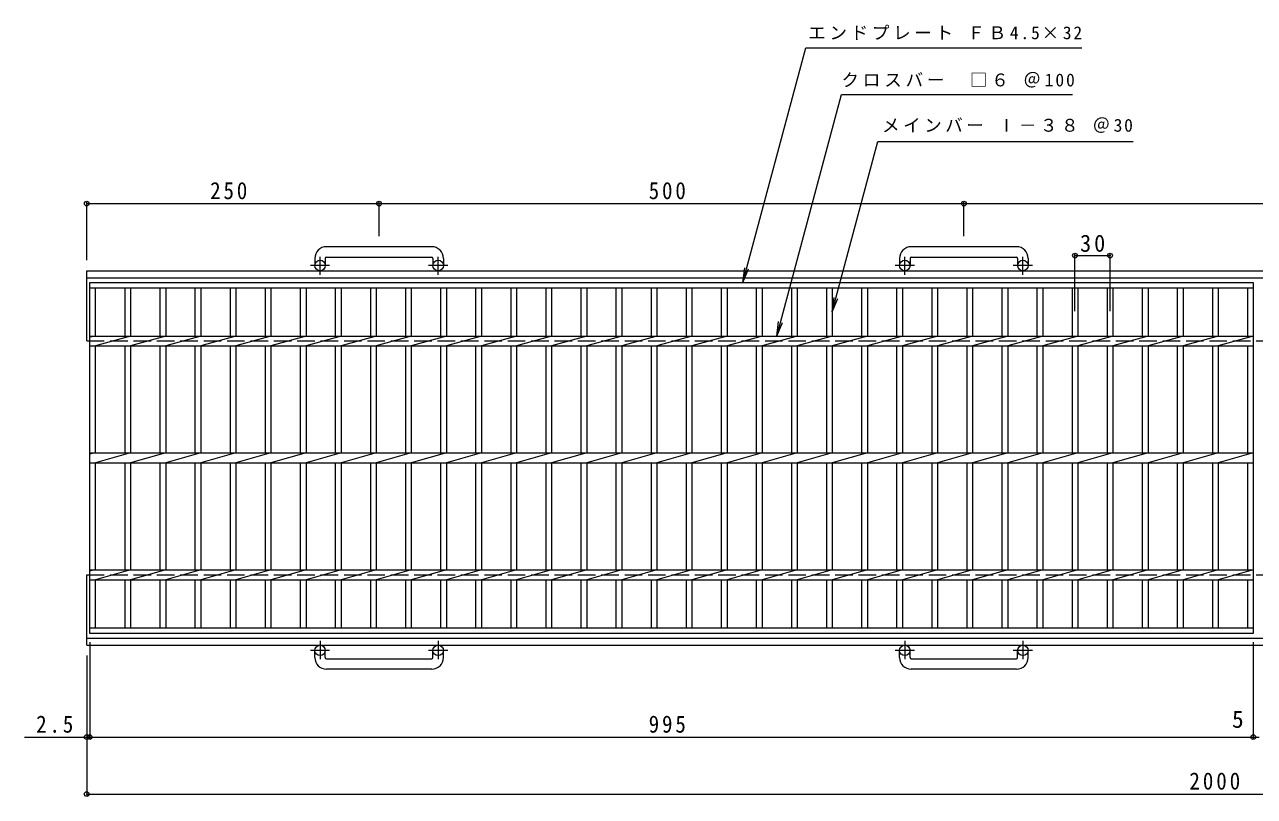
# Model space of a CAD drawing. Units: millimetres, scale not verified. Extents: x -869 to 879, y -687 to 603.
# Drawn here: x -869 to 183, y -57 to 603 of the extents above; entities that cross this region are included whole.
import ezdxf
from ezdxf.enums import TextEntityAlignment as Align

# ---------------------------------------------------------------- set-up
doc = ezdxf.new("R2010")
doc.units = ezdxf.units.MM
doc.header["$LTSCALE"] = 5
doc.header["$PDMODE"] = 32
doc.header["$PDSIZE"] = 4
doc.linetypes.add('CHAIN1', pattern=[8, 5, -1, 1, -1])
doc.linetypes.add('DASHED3', pattern=[4, 3, -1])
for name, color, linetype, lineweight in [('A-1_ピット', 2, 'Continuous', 9), ('A-2_蓋', 3, 'Continuous', 9), ('A-4_寸法', 7, 'Continuous', 9)]:
    doc.layers.add(name, color=color, linetype=linetype, lineweight=lineweight)
doc.styles.add('ＭＳ ゴシック', font='')
doc.styles.get('ＭＳ ゴシック').set_extended_font_data('MS Gothic')

msp = doc.modelspace()

# ---------------------------------------------------------------- linework, layer by layer
at = {"layer": 'A-1_ピット'}
for p, q in [((-520.732, 413.273), (-610.731, 413.273)), ((-20.731, 413.273), (-110.731, 413.273)), ((-620.731, 403.274), (-620.731, 397.173)), ((-611.732, 403.274), (-611.732, 397.173)), ((-610.731, 404.273), (-520.732, 404.273)), ((-519.732, 403.274), (-519.732, 397.173)), ((-510.732, 403.274), (-510.732, 397.173)), ((-120.731, 403.274), (-120.731, 397.173)), ((-111.731, 403.274), (-111.731, 397.173)), ((-110.732, 404.273), (-20.731, 404.273)), ((-19.731, 403.274), (-19.731, 397.173)), ((-10.731, 403.274), (-10.731, 397.173)), ((-815.732, 392.674), (357.824, 392.674)), ((-815.732, 332.673), (-815.732, 392.674)), ((-815.732, 386.673), (357.824, 386.673)), ((-815.732, 72.673), (-815.732, 132.673)), ((-815.732, 78.673), (357.824, 78.673)), ((-815.732, 72.673), (357.824, 72.673)), ((-620.731, 62.072), (-620.731, 68.173)), ((-611.732, 62.072), (-611.732, 68.173)), ((-519.732, 62.072), (-519.732, 68.173)), ((-510.732, 62.072), (-510.732, 68.173)), ((-120.731, 62.072), (-120.731, 68.173)), ((-111.731, 62.072), (-111.731, 68.173)), ((-19.731, 62.072), (-19.731, 68.173)), ((-10.731, 62.072), (-10.731, 68.173)), ((-610.731, 61.073), (-520.732, 61.073)), ((-110.732, 61.073), (-20.731, 61.073)), ((-520.732, 52.072), (-610.731, 52.072)), ((-20.731, 52.072), (-110.731, 52.072))]:
    msp.add_line(p, q, dxfattribs=at)
at = {"layer": 'A-1_ピット', "linetype": 'CHAIN1'}
for p, q in [((-616.232, 389.065), (-616.232, 404.664)), ((-515.231, 389.065), (-515.231, 404.664)), ((-116.231, 389.065), (-116.231, 404.664)), ((-15.232, 389.065), (-15.232, 404.664)), ((-608.068, 397.173), (-624.476, 397.173)), ((-507.068, 397.173), (-523.475, 397.173)), ((-108.069, 397.173), (-124.476, 397.173)), ((-7.068, 397.173), (-23.476, 397.173)), ((-616.232, 76.28), (-616.232, 60.683)), ((-515.231, 76.28), (-515.231, 60.683)), ((-116.231, 76.28), (-116.231, 60.683)), ((-15.232, 76.28), (-15.232, 60.683)), ((-608.068, 68.173), (-624.476, 68.173)), ((-507.068, 68.173), (-523.475, 68.173)), ((-108.069, 68.173), (-124.476, 68.173)), ((-7.068, 68.173), (-23.476, 68.173))]:
    msp.add_line(p, q, dxfattribs=at)
at = {"layer": 'A-1_ピット', "linetype": 'DASHED3'}
for p, q in [((-815.732, 332.673), (357.824, 332.673)), ((-815.732, 132.673), (357.824, 132.673))]:
    msp.add_line(p, q, dxfattribs=at)
at = {"layer": 'A-1_ピット'}
for centre in [(-616.232, 397.173), (-515.231, 397.173), (-116.231, 397.173), (-15.232, 397.173), (-616.232, 68.173), (-515.231, 68.173), (-116.231, 68.173), (-15.232, 68.173)]:
    msp.add_circle(centre, 4.5, dxfattribs=at)
for centre, radius, start, end in [((-610.731, 403.274), 10, 90, 180), ((-520.732, 403.274), 10, 0, 90), ((-110.731, 403.274), 10, 90, 180), ((-20.731, 403.274), 10, 0, 90), ((-610.731, 403.274), 1, 90, 180), ((-520.732, 403.274), 1, 0, 90), ((-110.732, 403.274), 1, 90, 180), ((-20.731, 403.274), 1, 0, 90), ((-610.731, 62.072), 10, 180, 270), ((-610.731, 62.072), 1, 180, 270), ((-520.732, 62.072), 10, 270, 0), ((-520.732, 62.072), 1, 270, 0), ((-110.731, 62.072), 10, 180, 270), ((-110.732, 62.072), 1, 180, 270), ((-20.731, 62.072), 10, 270, 0), ((-20.731, 62.072), 1, 270, 0)]:
    msp.add_arc(centre, radius, start, end, dxfattribs=at)
at = {"layer": 'A-2_蓋'}
for p, q in [((-813.232, 382.674), (181.769, 382.674)), ((-813.232, 82.674), (-813.232, 382.674)), ((181.769, 382.674), (181.769, 82.674)), ((-813.232, 378.174), (181.769, 378.174)), ((-808.231, 336.913), (-808.231, 378.174)), ((-783.231, 378.174), (-783.231, 336.913)), ((-778.232, 378.174), (-778.232, 336.913)), ((-753.231, 378.174), (-753.231, 336.913)), ((-748.231, 378.174), (-748.231, 336.913)), ((-723.232, 378.174), (-723.232, 336.913)), ((-718.231, 378.174), (-718.231, 336.913)), ((-693.231, 378.174), (-693.231, 336.913)), ((-688.232, 378.174), (-688.232, 336.913)), ((-663.231, 378.174), (-663.231, 336.913)), ((-658.231, 378.174), (-658.231, 336.913)), ((-633.231, 378.174), (-633.231, 336.913)), ((-628.232, 378.174), (-628.232, 336.913)), ((-603.231, 378.174), (-603.231, 336.913)), ((-598.232, 378.174), (-598.232, 336.913)), ((-573.231, 378.174), (-573.231, 336.913)), ((-568.232, 378.174), (-568.232, 336.913)), ((-543.231, 378.174), (-543.231, 336.913)), ((-538.232, 378.174), (-538.232, 336.913)), ((-513.231, 378.174), (-513.231, 336.913)), ((-508.231, 378.174), (-508.231, 336.913)), ((-483.232, 378.174), (-483.232, 336.913)), ((-478.231, 378.174), (-478.231, 336.913)), ((-453.231, 378.174), (-453.231, 336.913)), ((-448.232, 378.174), (-448.232, 336.913)), ((-423.231, 378.174), (-423.231, 336.913)), ((-418.231, 378.174), (-418.231, 336.913)), ((-393.231, 378.174), (-393.231, 336.913)), ((-388.231, 378.174), (-388.231, 336.913)), ((-363.231, 378.174), (-363.231, 336.913)), ((-358.232, 378.174), (-358.232, 336.913)), ((-333.231, 378.174), (-333.231, 336.913)), ((-328.232, 378.174), (-328.232, 336.913)), ((-303.231, 378.174), (-303.231, 336.913)), ((-298.232, 378.174), (-298.232, 336.913)), ((-273.231, 378.174), (-273.231, 336.913)), ((-268.231, 378.174), (-268.231, 336.913)), ((-243.231, 378.174), (-243.231, 336.913)), ((-238.231, 378.174), (-238.231, 336.913)), ((-213.231, 378.174), (-213.231, 336.913)), ((-208.231, 378.174), (-208.231, 336.913)), ((-183.231, 378.174), (-183.231, 336.913)), ((-178.231, 378.174), (-178.231, 336.913)), ((-153.231, 378.174), (-153.231, 336.913)), ((-148.231, 378.174), (-148.231, 336.913)), ((-123.231, 378.174), (-123.231, 336.913)), ((-118.232, 378.174), (-118.232, 336.913)), ((-93.231, 378.174), (-93.231, 336.913)), ((-88.231, 378.174), (-88.231, 336.913)), ((-63.231, 378.174), (-63.231, 336.913)), ((-58.231, 378.174), (-58.231, 336.913)), ((-33.231, 378.174), (-33.231, 336.913)), ((-28.231, 378.174), (-28.231, 336.913)), ((-3.231, 378.174), (-3.231, 336.913)), ((1.768, 378.174), (1.768, 336.913)), ((26.769, 378.174), (26.769, 336.913)), ((31.769, 378.174), (31.769, 336.913)), ((56.769, 378.174), (56.769, 336.913)), ((61.769, 378.174), (61.769, 336.913)), ((86.77, 378.174), (86.77, 336.913)), ((91.769, 378.174), (91.769, 336.913)), ((116.769, 378.174), (116.769, 336.913)), ((121.768, 378.174), (121.768, 336.913)), ((146.769, 378.174), (146.769, 336.913)), ((151.769, 378.174), (151.769, 336.913)), ((176.769, 378.174), (176.769, 336.913)), ((-813.232, 336.913), (181.769, 336.913)), ((-808.231, 336.913), (-813.232, 335.913)), ((-778.232, 336.913), (-808.231, 328.434)), ((-748.231, 336.913), (-778.232, 328.434)), ((-718.231, 336.913), (-748.231, 328.434)), ((-688.232, 336.913), (-718.231, 328.434)), ((-658.231, 336.913), (-688.232, 328.434)), ((-628.232, 336.913), (-658.231, 328.434)), ((-598.231, 336.913), (-628.232, 328.434)), ((-568.231, 336.913), (-598.232, 328.434)), ((-538.232, 336.913), (-568.232, 328.434)), ((-508.231, 336.913), (-538.232, 328.434)), ((-478.231, 336.913), (-508.231, 328.434)), ((-448.232, 336.913), (-478.231, 328.434)), ((-418.231, 336.913), (-448.232, 328.434)), ((-388.231, 336.913), (-418.231, 328.434)), ((-358.231, 336.913), (-388.231, 328.434)), ((-328.231, 336.913), (-358.232, 328.434)), ((-298.232, 336.913), (-328.232, 328.434)), ((-268.231, 336.913), (-298.232, 328.434)), ((-238.231, 336.913), (-268.231, 328.434)), ((-208.231, 336.913), (-238.231, 328.434)), ((-178.231, 336.913), (-208.231, 328.434)), ((-148.231, 336.913), (-178.231, 328.434)), ((-118.231, 336.913), (-148.231, 328.434)), ((-88.231, 336.913), (-118.232, 328.434)), ((-58.231, 336.913), (-88.231, 328.434)), ((-28.231, 336.913), (-58.231, 328.434)), ((1.769, 336.913), (-28.231, 328.434)), ((31.769, 336.913), (1.768, 328.434)), ((61.769, 336.913), (31.769, 328.434)), ((91.769, 336.913), (61.769, 328.434)), ((121.769, 336.913), (91.769, 328.434)), ((151.769, 336.913), (121.768, 328.434)), ((181.769, 336.913), (151.769, 328.434)), ((-813.232, 328.434), (181.769, 328.434)), ((-808.231, 236.914), (-808.231, 328.434)), ((-783.231, 328.434), (-783.231, 236.914)), ((-778.232, 328.434), (-778.232, 236.914)), ((-753.231, 328.434), (-753.231, 236.914)), ((-748.231, 328.434), (-748.231, 236.914)), ((-723.232, 328.434), (-723.232, 236.914)), ((-718.231, 328.434), (-718.231, 236.914)), ((-693.231, 328.434), (-693.231, 236.914)), ((-688.232, 328.434), (-688.232, 236.914)), ((-663.231, 328.434), (-663.231, 236.914)), ((-658.231, 328.434), (-658.231, 236.914)), ((-633.231, 328.434), (-633.231, 236.914)), ((-628.232, 328.434), (-628.232, 236.914)), ((-603.231, 328.434), (-603.231, 236.914)), ((-598.232, 328.434), (-598.232, 236.914)), ((-573.231, 328.434), (-573.231, 236.914)), ((-568.232, 328.434), (-568.232, 236.914)), ((-543.231, 328.434), (-543.231, 236.914)), ((-538.232, 328.434), (-538.232, 236.914)), ((-513.231, 328.434), (-513.231, 236.914)), ((-508.231, 328.434), (-508.231, 236.914)), ((-483.232, 328.434), (-483.232, 236.914)), ((-478.231, 328.434), (-478.231, 236.914)), ((-453.231, 328.434), (-453.231, 236.914)), ((-448.232, 328.434), (-448.232, 236.914)), ((-423.231, 328.434), (-423.231, 236.914)), ((-418.231, 328.434), (-418.231, 236.914)), ((-393.231, 328.434), (-393.231, 236.914)), ((-388.231, 328.434), (-388.231, 236.914)), ((-363.231, 328.434), (-363.231, 236.914)), ((-358.232, 328.434), (-358.232, 236.914)), ((-333.231, 328.434), (-333.231, 236.914)), ((-328.232, 328.434), (-328.232, 236.914)), ((-303.231, 328.434), (-303.231, 236.914)), ((-298.232, 328.434), (-298.232, 236.914)), ((-273.231, 328.434), (-273.231, 236.914)), ((-268.231, 328.434), (-268.231, 236.914)), ((-243.231, 328.434), (-243.231, 236.914)), ((-238.231, 328.434), (-238.231, 236.914)), ((-213.231, 328.434), (-213.231, 236.914)), ((-208.231, 328.434), (-208.231, 236.914)), ((-183.231, 328.434), (-183.231, 236.914)), ((-178.231, 328.434), (-178.231, 236.914)), ((-153.231, 328.434), (-153.231, 236.914)), ((-148.231, 328.434), (-148.231, 236.914)), ((-123.231, 328.434), (-123.231, 236.914)), ((-118.232, 328.434), (-118.232, 236.914)), ((-93.231, 328.434), (-93.231, 236.914)), ((-88.231, 328.434), (-88.231, 236.914)), ((-63.231, 328.434), (-63.231, 236.914)), ((-58.231, 328.434), (-58.231, 236.914)), ((-33.231, 328.434), (-33.231, 236.914)), ((-28.231, 328.434), (-28.231, 236.914)), ((-3.231, 328.434), (-3.231, 236.914)), ((1.768, 328.434), (1.768, 236.914)), ((26.769, 328.434), (26.769, 236.914)), ((31.769, 328.434), (31.769, 236.914)), ((56.769, 328.434), (56.769, 236.914)), ((61.769, 328.434), (61.769, 236.914)), ((86.77, 328.434), (86.77, 236.914)), ((91.769, 328.434), (91.769, 236.914)), ((116.769, 328.434), (116.769, 236.914)), ((121.768, 328.434), (121.768, 236.914)), ((146.769, 328.434), (146.769, 236.914)), ((151.769, 328.434), (151.769, 236.914)), ((176.769, 328.434), (176.769, 236.914)), ((-813.232, 236.914), (181.769, 236.914)), ((-808.231, 236.914), (-813.232, 235.914)), ((-778.232, 236.914), (-808.231, 228.433)), ((-748.231, 236.914), (-778.232, 228.433)), ((-718.231, 236.914), (-748.231, 228.433)), ((-688.232, 236.914), (-718.231, 228.433)), ((-658.231, 236.914), (-688.232, 228.433)), ((-628.232, 236.914), (-658.231, 228.433)), ((-598.231, 236.914), (-628.232, 228.433)), ((-568.231, 236.914), (-598.232, 228.433)), ((-538.232, 236.914), (-568.232, 228.433)), ((-508.231, 236.914), (-538.232, 228.433)), ((-478.231, 236.914), (-508.231, 228.433)), ((-448.232, 236.914), (-478.231, 228.433)), ((-418.231, 236.914), (-448.232, 228.433)), ((-388.231, 236.914), (-418.231, 228.433)), ((-358.231, 236.914), (-388.231, 228.433)), ((-328.231, 236.914), (-358.232, 228.433)), ((-298.232, 236.914), (-328.232, 228.433)), ((-268.231, 236.914), (-298.232, 228.433)), ((-238.231, 236.914), (-268.231, 228.433)), ((-208.231, 236.914), (-238.231, 228.433)), ((-178.231, 236.914), (-208.231, 228.433)), ((-148.231, 236.914), (-178.231, 228.433)), ((-118.231, 236.914), (-148.231, 228.433)), ((-88.231, 236.914), (-118.232, 228.433)), ((-58.231, 236.914), (-88.231, 228.433)), ((-28.231, 236.914), (-58.231, 228.433)), ((1.769, 236.914), (-28.231, 228.433)), ((31.769, 236.914), (1.768, 228.433)), ((61.769, 236.914), (31.769, 228.433)), ((91.769, 236.914), (61.769, 228.433)), ((121.769, 236.914), (91.769, 228.433)), ((151.769, 236.914), (121.768, 228.433)), ((181.769, 236.914), (151.769, 228.433)), ((-813.232, 228.433), (181.769, 228.433)), ((-808.231, 136.914), (-808.231, 228.433)), ((-783.231, 228.433), (-783.231, 136.914)), ((-778.232, 228.433), (-778.232, 136.914)), ((-753.231, 228.433), (-753.231, 136.914)), ((-748.231, 228.433), (-748.231, 136.914)), ((-723.232, 228.433), (-723.232, 136.914)), ((-718.231, 228.433), (-718.231, 136.914)), ((-693.231, 228.433), (-693.231, 136.914)), ((-688.232, 228.433), (-688.232, 136.914)), ((-663.231, 228.433), (-663.231, 136.914)), ((-658.231, 228.433), (-658.231, 136.914)), ((-633.231, 228.433), (-633.231, 136.914)), ((-628.232, 228.433), (-628.232, 136.914)), ((-603.231, 228.433), (-603.231, 136.914)), ((-598.232, 228.433), (-598.232, 136.914)), ((-573.231, 228.433), (-573.231, 136.914)), ((-568.232, 228.433), (-568.232, 136.914)), ((-543.231, 228.433), (-543.231, 136.914)), ((-538.232, 228.433), (-538.232, 136.914)), ((-513.231, 228.433), (-513.231, 136.914)), ((-508.231, 228.433), (-508.231, 136.914)), ((-483.232, 228.433), (-483.232, 136.914)), ((-478.231, 228.433), (-478.231, 136.914)), ((-453.231, 228.433), (-453.231, 136.914)), ((-448.232, 228.433), (-448.232, 136.914)), ((-423.231, 228.433), (-423.231, 136.914)), ((-418.231, 228.433), (-418.231, 136.914)), ((-393.231, 228.433), (-393.231, 136.914)), ((-388.231, 228.433), (-388.231, 136.914)), ((-363.231, 228.433), (-363.231, 136.914)), ((-358.232, 228.433), (-358.232, 136.914)), ((-333.231, 228.433), (-333.231, 136.914)), ((-328.232, 228.433), (-328.232, 136.914)), ((-303.231, 228.433), (-303.231, 136.914)), ((-298.232, 228.433), (-298.232, 136.914)), ((-273.231, 228.433), (-273.231, 136.914)), ((-268.231, 228.433), (-268.231, 136.914)), ((-243.231, 228.433), (-243.231, 136.914)), ((-238.231, 228.433), (-238.231, 136.914)), ((-213.231, 228.433), (-213.231, 136.914)), ((-208.231, 228.433), (-208.231, 136.914)), ((-183.231, 228.433), (-183.231, 136.914)), ((-178.231, 228.433), (-178.231, 136.914)), ((-153.231, 228.433), (-153.231, 136.914)), ((-148.231, 228.433), (-148.231, 136.914)), ((-123.231, 228.433), (-123.231, 136.914)), ((-118.232, 228.433), (-118.232, 136.914)), ((-93.231, 228.433), (-93.231, 136.914)), ((-88.231, 228.433), (-88.231, 136.914)), ((-63.231, 228.433), (-63.231, 136.914)), ((-58.231, 228.433), (-58.231, 136.914)), ((-33.231, 228.433), (-33.231, 136.914)), ((-28.231, 228.433), (-28.231, 136.914)), ((-3.231, 228.433), (-3.231, 136.914)), ((1.768, 228.433), (1.768, 136.914)), ((26.769, 228.433), (26.769, 136.914)), ((31.769, 228.433), (31.769, 136.914)), ((56.769, 228.433), (56.769, 136.914)), ((61.769, 228.433), (61.769, 136.914)), ((86.77, 228.433), (86.77, 136.914)), ((91.769, 228.433), (91.769, 136.914)), ((116.769, 228.433), (116.769, 136.914)), ((121.768, 228.433), (121.768, 136.914)), ((146.769, 228.433), (146.769, 136.914)), ((151.769, 228.433), (151.769, 136.914)), ((176.769, 228.433), (176.769, 136.914)), ((-813.232, 136.914), (181.769, 136.914)), ((-808.231, 136.914), (-813.232, 135.913)), ((-778.232, 136.914), (-808.231, 128.434)), ((-748.231, 136.914), (-778.232, 128.434)), ((-718.231, 136.914), (-748.231, 128.434)), ((-688.232, 136.914), (-718.231, 128.434)), ((-658.231, 136.914), (-688.232, 128.434)), ((-628.232, 136.914), (-658.231, 128.434)), ((-598.231, 136.914), (-628.232, 128.434)), ((-568.231, 136.914), (-598.232, 128.434)), ((-538.232, 136.914), (-568.232, 128.434)), ((-508.231, 136.914), (-538.232, 128.434)), ((-478.231, 136.914), (-508.231, 128.434)), ((-448.232, 136.914), (-478.231, 128.434)), ((-418.231, 136.914), (-448.232, 128.434)), ((-388.231, 136.914), (-418.231, 128.434)), ((-358.231, 136.914), (-388.231, 128.434)), ((-328.231, 136.914), (-358.232, 128.434)), ((-298.232, 136.914), (-328.232, 128.434)), ((-268.231, 136.914), (-298.232, 128.434)), ((-238.231, 136.914), (-268.231, 128.434)), ((-208.231, 136.914), (-238.231, 128.434)), ((-178.231, 136.914), (-208.231, 128.434)), ((-148.231, 136.914), (-178.231, 128.434)), ((-118.231, 136.914), (-148.231, 128.434)), ((-88.231, 136.914), (-118.232, 128.434)), ((-58.231, 136.914), (-88.231, 128.434)), ((-28.231, 136.914), (-58.231, 128.434)), ((1.769, 136.914), (-28.231, 128.434)), ((31.769, 136.914), (1.768, 128.434)), ((61.769, 136.914), (31.769, 128.434)), ((91.769, 136.914), (61.769, 128.434)), ((121.769, 136.914), (91.769, 128.434)), ((151.769, 136.914), (121.768, 128.434)), ((181.769, 136.914), (151.769, 128.434)), ((-813.232, 128.434), (181.769, 128.434)), ((-808.231, 87.174), (-808.231, 128.434)), ((-783.231, 128.434), (-783.231, 87.174)), ((-778.232, 128.434), (-778.232, 87.174)), ((-753.231, 128.434), (-753.231, 87.174)), ((-748.231, 128.434), (-748.231, 87.174)), ((-723.232, 128.434), (-723.232, 87.174)), ((-718.231, 128.434), (-718.231, 87.174)), ((-693.231, 128.434), (-693.231, 87.174)), ((-688.232, 128.434), (-688.232, 87.174)), ((-663.231, 128.434), (-663.231, 87.174)), ((-658.231, 128.434), (-658.231, 87.174)), ((-633.231, 128.434), (-633.231, 87.174)), ((-628.232, 128.434), (-628.232, 87.174)), ((-603.231, 128.434), (-603.231, 87.174)), ((-598.232, 128.434), (-598.232, 87.174)), ((-573.231, 128.434), (-573.231, 87.174)), ((-568.232, 128.434), (-568.232, 87.174)), ((-543.231, 128.434), (-543.231, 87.174)), ((-538.232, 128.434), (-538.232, 87.174)), ((-513.231, 128.434), (-513.231, 87.174)), ((-508.231, 128.434), (-508.231, 87.174)), ((-483.232, 128.434), (-483.232, 87.174)), ((-478.231, 128.434), (-478.231, 87.174)), ((-453.231, 128.434), (-453.231, 87.174)), ((-448.232, 128.434), (-448.232, 87.174)), ((-423.231, 128.434), (-423.231, 87.174)), ((-418.231, 128.434), (-418.231, 87.174)), ((-393.231, 128.434), (-393.231, 87.174)), ((-388.231, 128.434), (-388.231, 87.174)), ((-363.231, 128.434), (-363.231, 87.174)), ((-358.232, 128.434), (-358.232, 87.174)), ((-333.231, 128.434), (-333.231, 87.174)), ((-328.232, 128.434), (-328.232, 87.174)), ((-303.231, 128.434), (-303.231, 87.174)), ((-298.232, 128.434), (-298.232, 87.174)), ((-273.231, 128.434), (-273.231, 87.174)), ((-268.231, 128.434), (-268.231, 87.174)), ((-243.231, 128.434), (-243.231, 87.174)), ((-238.231, 128.434), (-238.231, 87.174)), ((-213.231, 128.434), (-213.231, 87.174)), ((-208.231, 128.434), (-208.231, 87.174)), ((-183.231, 128.434), (-183.231, 87.174)), ((-178.231, 128.434), (-178.231, 87.174)), ((-153.231, 128.434), (-153.231, 87.174)), ((-148.231, 128.434), (-148.231, 87.174)), ((-123.231, 128.434), (-123.231, 87.174)), ((-118.232, 128.434), (-118.232, 87.174)), ((-93.231, 128.434), (-93.231, 87.174)), ((-88.231, 128.434), (-88.231, 87.174)), ((-63.231, 128.434), (-63.231, 87.174)), ((-58.231, 128.434), (-58.231, 87.174)), ((-33.231, 128.434), (-33.231, 87.174)), ((-28.231, 128.434), (-28.231, 87.174)), ((-3.231, 128.434), (-3.231, 87.174)), ((1.768, 128.434), (1.768, 87.174)), ((26.769, 128.434), (26.769, 87.174)), ((31.769, 128.434), (31.769, 87.174)), ((56.769, 128.434), (56.769, 87.174)), ((61.769, 128.434), (61.769, 87.174)), ((86.77, 128.434), (86.77, 87.174)), ((91.769, 128.434), (91.769, 87.174)), ((116.769, 128.434), (116.769, 87.174)), ((121.768, 128.434), (121.768, 87.174)), ((146.769, 128.434), (146.769, 87.174)), ((151.769, 128.434), (151.769, 87.174)), ((176.769, 128.434), (176.769, 87.174)), ((181.769, 87.174), (-813.232, 87.174)), ((181.769, 82.674), (-813.232, 82.674))]:
    msp.add_line(p, q, dxfattribs=at)
at = {"layer": 'A-4_寸法'}
for p, q in [((-225.731, 336.913), (-170.437, 543.273)), ((-170.437, 543.273), (27.276, 543.273)), ((-178.231, 357.543), (-139.183, 503.273)), ((-139.183, 503.273), (78.987, 503.273)), ((-815.732, 401.674), (-815.732, 451.859)), ((-815.732, 450.059), (-565.732, 450.059)), ((-565.732, 422.273), (-565.732, 451.859)), ((-565.732, 450.059), (-65.731, 450.059)), ((-65.731, 422.273), (-65.731, 451.859)), ((-65.731, 450.059), (357.824, 450.059)), ((29.269, 358.15), (29.269, 407.159)), ((29.269, 405.659), (59.269, 405.659)), ((59.269, 358.15), (59.269, 407.159)), ((-254.599, 382.673), (-252.967, 395.066)), ((-254.599, 382.673), (-249.815, 394.222)), ((-178.231, 357.543), (-176.6, 369.936)), ((-178.231, 357.543), (-173.448, 369.092)), ((-225.731, 336.913), (-224.1, 349.306)), ((-225.731, 336.913), (-220.948, 348.462)), ((-813.232, 75.174), (-813.232, -7.775)), ((181.769, 75.174), (181.769, 16.521)), ((181.769, 73.674), (181.769, -7.775)), ((-815.732, 63.673), (-815.732, -56.423)), ((-868.875, -5.975), (181.769, -5.975)), ((181.769, -5.975), (186.769, -5.975)), ((-815.732, -54.623), (357.824, -54.623))]:
    msp.add_line(p, q, dxfattribs=at)
msp.add_lwpolyline([(-254.599, 382.673), (-200.848, 583.274), (35.2, 583.274)], dxfattribs=at)
for p in [(-815.732, 450.059), (-565.732, 450.059), (-65.731, 450.059), (29.269, 405.659), (59.269, 405.659), (-815.732, -5.975), (-813.232, -5.975), (181.769, -5.975), (-815.732, -54.623)]:
    msp.add_point(p, dxfattribs=at)

# ---------------------------------------------------------------- texts
at = {"layer": 'A-4_寸法', "color": 2, "style": 'ＭＳ ゴシック'}
msp.add_text('5', height=14.66, dxfattribs=at).set_placement((163.558, -2.375), align=Align.BOTTOM_LEFT)
at = {"layer": 'A-4_寸法', "char_height": 11, "attachment_point": 7, "style": 'ＭＳ ゴシック'}
for s, insert in [('\\T1.21;エンドプレート\\~ＦＢ4.5×32', (-198.849, 589.987)), ('\\T1.22;クロスバー\\~\\~□６\\~＠100', (-170.437, 549.263)), ('\\T1.2;メインバー\\~Ⅰ－３８\\~＠30', (-135.667, 510.509))]:
    msp.add_mtext(s, dxfattribs=dict(at, insert=insert))
at = {"layer": 'A-4_寸法', "color": 2, "char_height": 14.66, "attachment_point": 7, "style": 'ＭＳ ゴシック'}
for s, insert in [('\\T1.27;\\W0.9;250', (-710.231, 453.659)), ('\\T1.27;\\W0.9;500', (-335.231, 453.659)), ('\\T1.27;\\W0.95;30', (33.644, 408.659)), ('\\T1.27;\\W0.9;2.5', (-858.997, -2.375)), ('\\T1.27;\\W0.9;995', (-335.231, -2.375)), ('\\T1.28;\\W0.9;2000', (127.117, -51.023))]:
    msp.add_mtext(s, dxfattribs=dict(at, insert=insert))

doc.saveas('drawing.dxf')
